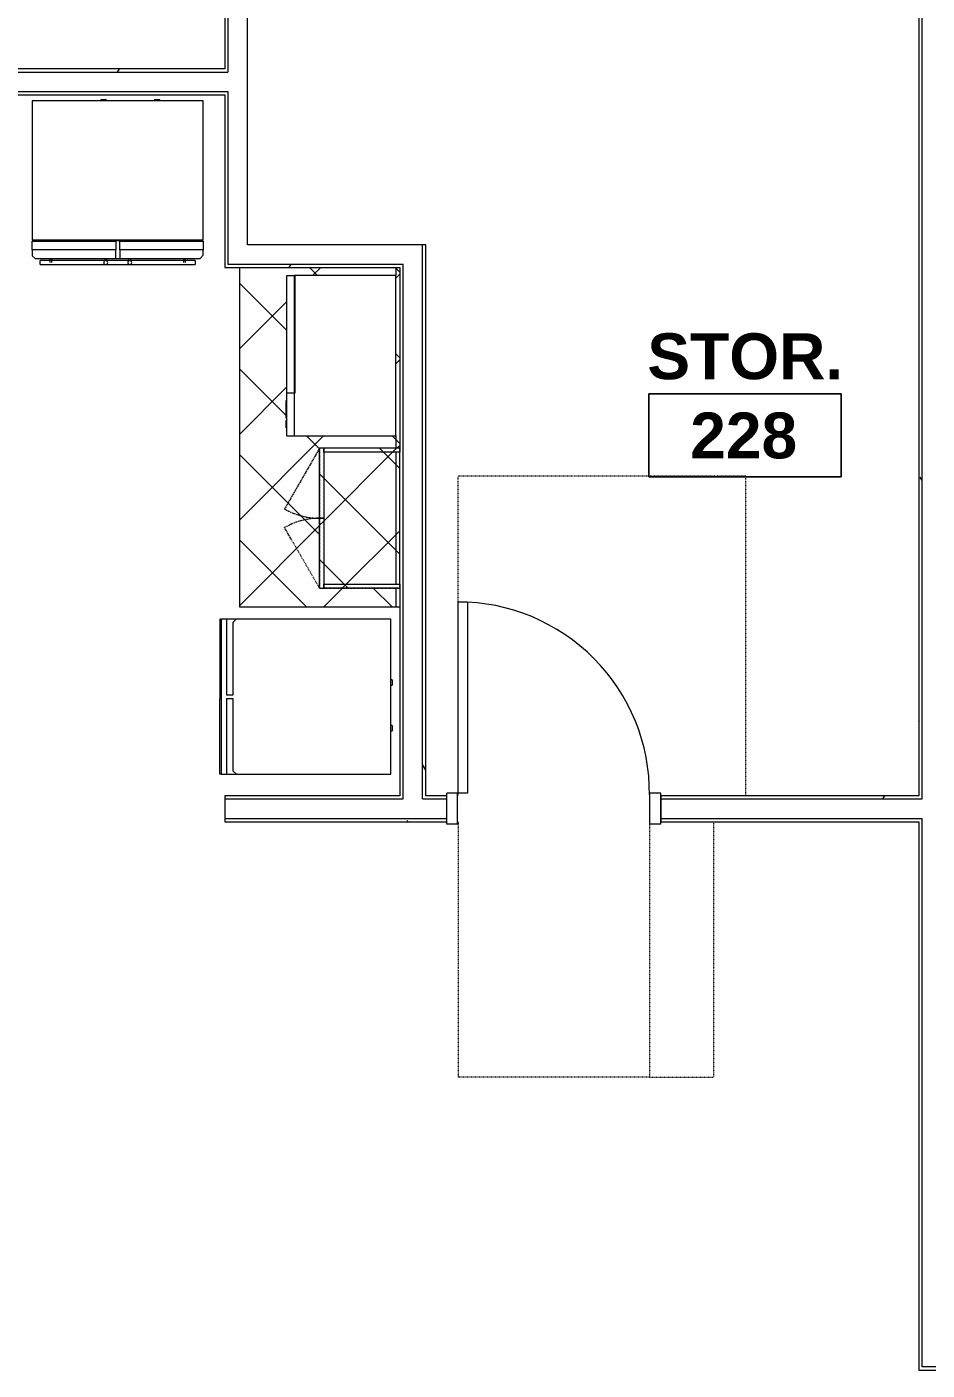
# Model space of a CAD drawing. Header units: inches. Extents: x 25329 to 28023, y 11893 to 13703.
# Drawn here: x 27576.3 to 27744.8, y 12337.5 to 12588.8 of the extents above; entities that cross this region are included whole.
import ezdxf

# ---------------------------------------------------------------- set-up
doc = ezdxf.new("R2010")
doc.units = ezdxf.units.IN
doc.header["$MEASUREMENT"] = 0
doc.linetypes.add('Dash', pattern=[0.25, 0.125, -0.125])
doc.linetypes.add('Hidden', pattern=[0.28125, 0.1875, -0.09375])
for name, color, linetype, lineweight in [('A-AREA-IDEN', 2, 'Continuous', 9), ('A-DOOR', 31, 'Continuous', 13), ('A-DOOR-FRAM', 31, 'Continuous', 20), ('A-GENM', 13, 'Continuous', 13), ('A-WALL', 113, 'Continuous', 13), ('A-WALL-PATT', 111, 'Continuous', 13), ('I-WALL', 2, 'Continuous', 13), ('Q-CASE', 31, 'Continuous', 9), ('Q-CASE-HDLN', 31, 'Dash', 9), ('Q-SPCQ', 91, 'Continuous', 9)]:
    doc.layers.add(name, color=color, linetype=linetype, lineweight=lineweight)
doc.styles.add('Swis721 Lt BT_B', font='', dxfattribs={"height": 8.583975})
doc.styles.get('Swis721 Lt BT_B').set_extended_font_data('Swis721 Lt BT', bold=True)
pattern_1 = [(0, (0, 0), (30.72, 7.68), [1.267, -21.773, 1.267, -21.773, -122.88]), (0, (0, 0), (30.72, 7.68), [-46.08, 1.267, -44.813, 1.267, -21.773, -53.76]), (0, (0, 0), (30.72, 7.68), [-115.2, 1.267, -14.093, 1.267, -37.133]), (120, (11.52, 3.84), (-22.0110751, 22.7643004), [1.267, -21.773, 1.267, -21.773, -122.88]), (120, (11.52, 3.84), (-22.0110751, 22.7643004), [-46.08, 1.267, -44.813, 1.267, -21.773, -53.76]), (120, (11.52, 3.84), (-22.0110751, 22.7643004), [-115.2, 1.267, -14.093, 1.267, -37.133]), (240, (15.36, 19.2), (-8.7089249, -30.4443004), [1.267, -21.773, 1.267, -21.773, -122.88]), (240, (15.36, 19.2), (-8.7089249, -30.4443004), [-46.08, 1.267, -44.813, 1.267, -21.773, -53.76]), (240, (15.36, 19.2), (-8.7089249, -30.4443004), [-115.2, 1.267, -14.093, 1.267, -37.133])]
pattern_2 = [(315, (-12527.529, 27646.1), (8.012227, 8.012227), []), (45, (-12527.529, 27646.1), (-8.012227, 8.012227), [])]
pattern_3 = [(315, (-12481.771, 27648.462), (8.012227, 8.012227), []), (45, (-12481.771, 27648.462), (-8.012227, 8.012227), [])]

# ---------------------------------------------------------------- blocks, each defined once
blk = doc.blocks.new('Single Flush - OTJ_SOLIDFLUSH_ALUM-5256441-FIRST FLOOR CONSTRUCTION')
at = {"layer": 'A-DOOR', "lineweight": 20}
for p, q in [((16.16, -2.88), (17.91, -2.88)), ((16.16, -38.69), (16.16, -2.88)), ((17.91, -2.88), (17.91, -38.69)), ((17.91, -38.69), (16.16, -38.69))]:
    blk.add_line(p, q, dxfattribs=at)
at = {"layer": 'A-DOOR', "lineweight": 9}
blk.add_arc((17.91, -2.88), 35.81, 179.5, 270, dxfattribs=at)
at = {"layer": 'A-DOOR-FRAM'}
for p, q in [((-20, 2.88), (-20, -2.88)), ((-20, 2.88), (-18, 2.88)), ((-18, 2.88), (-18, -2.88)), ((18, 2.88), (18, -2.88)), ((18, 2.88), (20, 2.88)), ((20, 2.88), (20, -2.88)), ((-20, -2.88), (-18, -2.88)), ((18, -2.88), (20, -2.88))]:
    blk.add_line(p, q, dxfattribs=at)
at = {"layer": 'A-GENM', "linetype": 'Dash', "lineweight": 9}
for p, q in [((-17.91, 50.25), (-29.91, 50.25)), ((-29.91, 2.44), (-29.91, 50.25)), ((-17.91, 50.25), (17.91, 50.25)), ((-17.91, 2.44), (-17.91, 50.25)), ((17.91, 2.44), (17.91, 50.25)), ((17.87, 2.44), (17.91, 2.44)), ((-35.91, -2.44), (-35.91, -62.25)), ((17.87, -2.44), (17.91, -2.44)), ((17.91, -2.44), (17.91, -62.25)), ((-35.91, -62.25), (17.91, -62.25))]:
    blk.add_line(p, q, dxfattribs=at)
blk = doc.blocks.new('C-Counter Top - COUNTER - NO BACKSPLASH-5300919-FIRST FLOOR CONSTRUCTION')
at = {"layer": 'Q-CASE'}
h = blk.add_hatch(dxfattribs=at)
h.set_pattern_fill('FP2_4', color=256, style=0, pattern_type=2)
h.set_pattern_definition(pattern_2)
h.paths.add_polyline_path([(-47.26, 30), (-47.26, 0.75), (-43.76, 0.75), (-43.76, 15), (-17.57, 15), (-17.57, 0.75), (-15.26, 0.75), (-15.26, 21.12), (-13.76, 21.12), (-13.76, 21.25), (-12.39, 21.25), (-12.39, 21.12), (-11.95, 21.12), (-11.95, 21.25), (-8.64, 21.25), (-8.64, 21.12), (14.74, 21.12), (14.74, 0.75), (16.26, 0.75), (16.26, 30), (-44.37, 30)], flags=0)
h = blk.add_hatch(dxfattribs=at)
h.set_pattern_fill('FP2_4', color=256, style=0, pattern_type=2)
h.set_pattern_definition(pattern_2)
h.paths.add_polyline_path([(-47.26, 0.75), (-47.26, 0), (-43.76, 0), (-43.76, 0.75)], flags=0)
h.paths.add_polyline_path([(-17.57, 0.53), (-17.57, 0), (16.26, 0), (16.26, 0.75), (-17.57, 0.75)], flags=0)
for p, q in [((16.26, 30), (-47.26, 30)), ((-47.26, 30), (-47.26, 0.75)), ((-43.76, 0.75), (-47.26, 0.75)), ((-47.26, 0.75), (-47.26, 0)), ((-15.26, 0.75), (-17.57, 0.75)), ((16.26, 0.75), (14.74, 0.75))]:
    blk.add_line(p, q, dxfattribs=at)
blk = doc.blocks.new('A-Refrigerator - A-Refrigerator_Freezer-5300670-FIRST FLOOR CONSTRUCTION')
at = {"layer": 'Q-SPCQ'}
for p, q in [((14.5, 13.75), (-14.5, 13.75)), ((-14.5, 13.75), (-14.5, -18)), ((-3.18, 14), (-3.18, 13.75)), ((-3.16, 14), (-3.18, 14)), ((-3.18, 14), (-2.18, 14)), ((-2.18, 14), (-2.2, 14)), ((-2.18, 13.75), (-2.18, 14)), ((5.38, 14), (5.38, 13.75)), ((5.4, 14), (5.38, 14)), ((5.38, 14), (6.38, 14)), ((6.38, 14), (6.36, 14)), ((6.38, 13.75), (6.38, 14)), ((14.5, -18), (14.5, 13.75)), ((-13.96, -15.75), (-14.5, -15.21)), ((-14.5, -15.21), (-14.5, -17)), ((-14.5, -17), (-0.36, -17)), ((-0.36, -15.75), (-13.96, -15.75)), ((-0.36, -17), (-0.36, -15.75)), ((13.89, -15.75), (0.39, -15.75)), ((0.39, -15.75), (0.39, -17)), ((0.39, -17), (14.5, -17)), ((14.5, -15.14), (13.89, -15.75)), ((14.5, -17), (14.5, -15.14)), ((-14.5, -18.19), (-14.5, -18)), ((-14.5, -18), (14.5, -18)), ((-0.36, -18.19), (-14.5, -18.19)), ((-14.5, -18.19), (-14.5, -18.25)), ((-14.5, -18.25), (0.39, -18.25)), ((-0.36, -18), (-0.36, -18.19)), ((-0.36, -18.19), (0.39, -18.19)), ((0.39, -18.25), (0.39, -18)), ((14.5, -18.25), (0.39, -18.25)), ((14.5, -18), (14.5, -18.25))]:
    blk.add_line(p, q, dxfattribs=at)
blk = doc.blocks.new('CW Cupbd Ohead - 23_5_h x 13 7_8_d - 2 Doors - 1 Shelf-5304555-FIRST FLOOR CONSTRUCTION')
at = {"layer": 'Q-CASE'}
h = blk.add_hatch(dxfattribs=at)
h.set_pattern_fill('FP2_8', color=256, style=0, pattern_type=2)
h.set_pattern_definition(pattern_3)
h.paths.add_polyline_path([(2, 17.36), (2, 16.57), (15.09, 16.57), (15.09, 17.36), (2.75, 17.36)], flags=0)
h = blk.add_hatch(dxfattribs=at)
h.set_pattern_fill('FP2_8', color=256, style=0, pattern_type=2)
h.set_pattern_definition(pattern_3)
h.paths.add_polyline_path([(2, 16.57), (2, 2.36), (2.75, 2.36), (2.75, 16.57)], flags=0)
h = blk.add_hatch(dxfattribs=at)
h.set_pattern_fill('FP2_8', color=256, style=0, pattern_type=2)
h.set_pattern_definition(pattern_3)
h.paths.add_polyline_path([(2.75, 3.11), (27.44, 3.11), (27.44, 16.57), (2.75, 16.57), (2.75, 15.38)], flags=0)
h = blk.add_hatch(dxfattribs=at)
h.set_pattern_fill('FP2_8', color=256, style=0, pattern_type=2)
h.set_pattern_definition(pattern_3)
h.paths.add_polyline_path([(15.09, 17.36), (15.09, 16.57), (28.19, 16.57), (28.19, 17.36), (26.14, 17.36)], flags=0)
h = blk.add_hatch(dxfattribs=at)
h.set_pattern_fill('FP2_8', color=256, style=0, pattern_type=2)
h.set_pattern_definition(pattern_3)
h.paths.add_polyline_path([(27.44, 16.57), (27.44, 2.36), (28.19, 2.36), (28.19, 16.57)], flags=0)
h = blk.add_hatch(dxfattribs=at)
h.set_pattern_fill('FP2_8', color=256, style=0, pattern_type=2)
h.set_pattern_definition(pattern_3)
h.paths.add_polyline_path([(2.75, 3.11), (2.75, 2.36), (27.44, 2.36), (27.44, 3.11), (13.77, 3.11)], flags=0)
at = {"layer": 'Q-CASE', "linetype": 'Hidden'}
for p, q in [((2, 17.36), (13.34, 23.91)), ((28.19, 17.36), (16.85, 23.91))]:
    blk.add_line(p, q, dxfattribs=at)
at = {"layer": 'Q-CASE'}
for p, q in [((2, 17.36), (15.09, 17.36)), ((2, 17.36), (2, 16.57)), ((15.09, 16.57), (2, 16.57)), ((2, 16.57), (2.75, 16.57)), ((2, 2.36), (2, 16.57)), ((2.75, 16.57), (2.75, 2.36)), ((15.09, 16.57), (15.09, 17.36)), ((15.09, 17.36), (28.19, 17.36)), ((15.09, 17.36), (15.09, 16.57)), ((28.19, 16.57), (15.09, 16.57)), ((27.44, 16.57), (28.19, 16.57)), ((27.44, 2.36), (27.44, 16.57)), ((28.19, 16.57), (28.19, 17.36)), ((28.19, 2.36), (28.19, 16.57)), ((27.44, 3.11), (2.75, 3.11)), ((2.75, 2.36), (2, 2.36)), ((2.75, 2.36), (27.44, 2.36)), ((28.19, 2.36), (27.44, 2.36))]:
    blk.add_line(p, q, dxfattribs=at)
at = {"layer": 'Q-CASE', "linetype": 'Hidden'}
for centre, start, end in [((2, 17.36), 359.5, 30), ((28.19, 17.36), 150, 180.5)]:
    blk.add_arc(centre, 13.1, start, end, dxfattribs=at)
at = {"layer": 'Q-CASE-HDLN'}
for p, q in [((28.19, 17.36), (2, 17.36)), ((2, 17.36), (2, 2.36)), ((28.19, 2.36), (28.19, 17.36)), ((2, 2.36), (28.19, 2.36))]:
    blk.add_line(p, q, dxfattribs=at)
blk = doc.blocks.new('A-Refrigerator - A-Refrigerator-V10-FIRST FLOOR CONSTRUCTION')
at = {"layer": 'Q-SPCQ'}
for p, q in [((16, 13.75), (-16, 13.75)), ((-16, 13.75), (-16, -12.25)), ((-3.18, 14), (-3.18, 13.75)), ((-3.16, 14), (-3.18, 14)), ((-3.18, 14), (-2.18, 14)), ((-2.18, 14), (-2.2, 14)), ((-2.18, 13.75), (-2.18, 14)), ((6.88, 14), (6.88, 13.75)), ((6.9, 14), (6.88, 14)), ((6.88, 14), (6.95, 14)), ((6.95, 14), (7.88, 14)), ((7.88, 14), (7.86, 14)), ((7.88, 13.75), (7.88, 14)), ((16, -12.25), (16, 13.75)), ((-16, -12.25), (16, -12.25)), ((-0.36, -12.44), (-16, -12.44)), ((-16, -12.44), (-16, -12.5)), ((-16, -12.5), (-0.36, -12.5)), ((-16, -14.13), (-16, -12.5)), ((-0.36, -12.5), (-0.36, -12.44)), ((16, -12.44), (-0.36, -12.44)), ((-0.36, -12.5), (-0.36, -14.13)), ((0.39, -12.5), (16, -12.5)), ((0.39, -14.13), (0.39, -12.5)), ((16, -12.5), (16, -12.44)), ((16, -12.5), (16, -14.13)), ((-0.36, -14.13), (-16, -14.13)), ((-16, -14.13), (-16, -15.21)), ((-0.36, -15.75), (-0.36, -14.13)), ((16, -14.13), (0.39, -14.13)), ((0.39, -14.13), (0.39, -15.75)), ((16, -15.14), (16, -14.13)), ((-16, -15.21), (-15.46, -15.75)), ((-15.46, -15.75), (-0.36, -15.75)), ((-2.41, -16.13), (-14.5, -16.13)), ((-14.5, -16.88), (-14.5, -16.13)), ((-14.5, -16.88), (14.5, -16.88)), ((-12.69, -15.75), (-12.69, -16.13)), ((-12.69, -15.75), (-12.69, -16.5)), ((-12.31, -16.13), (-12.31, -15.75)), ((-12.31, -16.5), (-12.31, -15.75)), ((-2.42, -15.75), (-2.42, -16.17)), ((-2.42, -15.75), (-2.42, -16.17)), ((2.05, -16.13), (-2.05, -16.13)), ((-2.04, -16.17), (-2.04, -15.75)), ((-2.04, -16.17), (-2.04, -15.75)), ((-0.36, -15.75), (0.39, -15.75)), ((0.39, -15.75), (15.39, -15.75)), ((2.04, -15.75), (2.04, -16.17)), ((2.04, -15.75), (2.04, -16.17)), ((14.5, -16.13), (2.41, -16.13)), ((2.42, -16.17), (2.42, -15.75)), ((2.42, -16.17), (2.42, -15.75)), ((12.31, -15.75), (12.31, -16.13)), ((12.31, -15.75), (12.31, -16.5)), ((12.69, -16.13), (12.69, -15.75)), ((12.69, -16.5), (12.69, -15.75)), ((14.5, -16.13), (14.5, -16.88)), ((15.39, -15.75), (16, -15.14))]:
    blk.add_line(p, q, dxfattribs=at)
for centre, start, end in [((-2.25, -16.5), 90, 270), ((-2.25, -16.5), 270, 90), ((2.25, -16.5), 90, 270), ((2.25, -16.5), 270, 90)]:
    blk.add_arc(centre, 0.375, start, end, dxfattribs=at)
blk = doc.blocks.new('A-Microwave - 1000 Watt-2_5CuFt-4748818-FIRST FLOOR CONSTRUCTION')
at = {"layer": 'Q-SPCQ'}
for p, q in [((17.11, -8.38), (-12.89, -8.38)), ((-12.89, -8.38), (-12.89, -27.38)), ((17.11, -27.38), (17.11, -8.38)), ((-12.89, -27.25), (9.11, -27.25)), ((-12.89, -28.75), (-12.89, -27.25)), ((-12.89, -27.38), (17.11, -27.38)), ((9.11, -27.25), (9.11, -28.75)), ((17.11, -28.75), (17.11, -27.38)), ((9.11, -28.75), (-12.89, -28.75)), ((17.11, -28.75), (9.11, -28.75)), ((10.48, -28.75), (10.48, -28.88)), ((11.86, -28.88), (10.48, -28.88)), ((11.86, -28.75), (11.86, -28.88)), ((11.92, -28.88), (11.86, -28.88)), ((11.92, -28.88), (11.92, -28.75)), ((12.42, -28.88), (11.92, -28.88)), ((12.42, -28.75), (12.42, -28.88)), ((13.79, -28.88), (12.42, -28.88)), ((13.79, -28.88), (13.79, -28.75)), ((14.23, -28.75), (14.23, -28.88)), ((15.61, -28.88), (14.23, -28.88)), ((15.61, -28.88), (15.61, -28.75))]:
    blk.add_line(p, q, dxfattribs=at)
blk = doc.blocks.new('Room Tag - Room Name and Number-3379422-FIRST FLOOR CONSTRUCTION')
at = {"layer": 'A-AREA-IDEN'}
for p, q in [((-0.1881, -0.1636), (-0.1881, -0.0018)), ((-0.1881, -0.0018), (0.1869, -0.0018)), ((0.1869, -0.0018), (-0.1881, -0.0018)), ((-0.1881, -0.0018), (-0.1881, -0.1636)), ((0.1869, -0.0018), (0.1869, -0.1636)), ((0.1869, -0.1636), (0.1869, -0.0018)), ((0.1869, -0.1636), (-0.1881, -0.1636)), ((-0.1881, -0.1636), (0.1869, -0.1636))]:
    blk.add_line(p, q, dxfattribs=at)

msp = doc.modelspace()

# ---------------------------------------------------------------- hatches: boundary and pattern name
at = {"layer": 'A-WALL-PATT', "lineweight": 9}
h = msp.add_hatch(dxfattribs=at)
h.set_pattern_fill('FP2_2', color=256, style=0, pattern_type=2)
h.set_pattern_definition(pattern_1)
h.paths.add_polyline_path([(27613.97, 12544.42), (27613.97, 12576.73), (27613.35, 12576.73), (27613.35, 12544.42)], flags=0)
h.paths.add_polyline_path([(27613.52, 12580.36), (27613.97, 12580.36), (27613.97, 12641.98), (27613.35, 12641.98), (27613.35, 12580.36)], flags=0)
h.paths.add_polyline_path([(27613.35, 12645.61), (27613.97, 12645.61), (27613.97, 12670.61), (27613.35, 12670.61), (27613.35, 12649.2)], flags=0)
h = msp.add_hatch(dxfattribs=at)
h.set_pattern_fill('FP2_2', color=256, style=0, pattern_type=2)
h.set_pattern_definition(pattern_1)
h.paths.add_polyline_path([(27743.82, 12337.45), (27743.82, 12440.7), (27743.19, 12440.7), (27743.19, 12337.45), (27743.79, 12337.45)], flags=0)
h.paths.add_polyline_path([(27743.22, 12444.33), (27743.82, 12444.33), (27743.82, 12644.95), (27743.19, 12644.95), (27743.19, 12444.33)], flags=0)
h = msp.add_hatch(dxfattribs=at)
h.set_pattern_fill('FP2_2', color=256, style=0, pattern_type=2)
h.set_pattern_definition(pattern_1)
h.paths.add_polyline_path([(27609.35, 12580.36), (27613.35, 12580.36), (27613.35, 12580.98), (27514.62, 12580.98), (27514.62, 12580.36), (27600.3, 12580.36)], flags=0)
h.paths.add_polyline_path([(27384.86, 12580.36), (27510.99, 12580.36), (27510.99, 12580.98), (27384.86, 12580.98), (27384.86, 12580.84)], flags=0)
h = msp.add_hatch(dxfattribs=at)
h.set_pattern_fill('FP2_2', color=256, style=0, pattern_type=2)
h.set_pattern_definition(pattern_1)
h.paths.add_polyline_path([(27389.11, 12576.11), (27390.74, 12576.11), (27390.74, 12576.73), (27389.11, 12576.73)], flags=0)
h.paths.add_polyline_path([(27600.3, 12576.11), (27613.35, 12576.11), (27613.35, 12576.73), (27394.36, 12576.73), (27394.36, 12576.11), (27577.35, 12576.11)], flags=0)
h = msp.add_hatch(dxfattribs=at)
h.set_pattern_fill('FP2_2', color=256, style=0, pattern_type=2)
h.set_pattern_definition(pattern_1)
h.paths.add_polyline_path([(27650.97, 12444.95), (27650.97, 12548.04), (27650.35, 12548.04), (27650.35, 12444.95)], flags=0)
h = msp.add_hatch(dxfattribs=at)
h.set_pattern_fill('FP2_2', color=256, style=0, pattern_type=2)
h.set_pattern_definition(pattern_1)
h.paths.add_polyline_path([(27613.97, 12543.79), (27646.1, 12543.79), (27646.1, 12544.42), (27613.35, 12544.42), (27613.35, 12543.79)], flags=0)
h = msp.add_hatch(dxfattribs=at)
h.set_pattern_fill('FP2_2', color=256, style=0, pattern_type=2)
h.set_pattern_definition(pattern_1)
h.paths.add_polyline_path([(27654.91, 12444.33), (27654.91, 12444.95), (27650.35, 12444.95), (27650.35, 12444.33), (27650.97, 12444.33)], flags=0)
h.paths.add_polyline_path([(27743.19, 12444.33), (27743.19, 12444.95), (27694.91, 12444.95), (27694.91, 12444.33)], flags=0)
h.paths.add_polyline_path([(27646.1, 12444.33), (27646.72, 12444.33), (27646.72, 12444.95), (27613.35, 12444.95), (27613.35, 12444.33)], flags=0)
h = msp.add_hatch(dxfattribs=at)
h.set_pattern_fill('FP2_2', color=256, style=0, pattern_type=2)
h.set_pattern_definition(pattern_1)
h.paths.add_polyline_path([(27743.19, 12440.08), (27743.19, 12440.7), (27694.91, 12440.7), (27694.91, 12440.08)], flags=0)
h.paths.add_polyline_path([(27654.91, 12440.08), (27654.91, 12440.7), (27613.35, 12440.7), (27613.35, 12440.08), (27650.35, 12440.08)], flags=0)

# ---------------------------------------------------------------- linework, layer by layer
at = {"layer": 'A-WALL'}
for p, q in [((27743.82, 12444.33), (27743.82, 12645.58)), ((27613.97, 12641.98), (27613.97, 12580.36)), ((27514.62, 12580.36), (27613.97, 12580.36)), ((27394.36, 12576.73), (27613.97, 12576.73)), ((27613.97, 12576.73), (27613.97, 12544.42)), ((27650.35, 12444.33), (27650.35, 12548.04)), ((27613.97, 12544.42), (27646.72, 12544.42)), ((27646.72, 12444.33), (27646.72, 12544.42)), ((27613.35, 12444.33), (27646.72, 12444.33)), ((27650.35, 12444.33), (27654.91, 12444.33)), ((27694.91, 12444.33), (27743.82, 12444.33)), ((27613.35, 12440.7), (27654.91, 12440.7)), ((27694.91, 12440.7), (27743.82, 12440.7)), ((27743.82, 12338.08), (27743.82, 12440.7)), ((27830.91, 12338.08), (27743.82, 12338.08))]:
    msp.add_line(p, q, dxfattribs=at)
at = {"layer": 'I-WALL'}
for p, q in [((27617.6, 12548.04), (27617.6, 12644.95)), ((27743.19, 12644.95), (27743.19, 12444.95)), ((27613.35, 12641.36), (27613.35, 12580.98)), ((27613.35, 12580.98), (27515.24, 12580.98)), ((27394.99, 12576.11), (27613.35, 12576.11)), ((27613.35, 12576.11), (27613.35, 12543.79)), ((27650.97, 12548.04), (27617.6, 12548.04)), ((27650.97, 12444.95), (27650.97, 12548.04)), ((27613.35, 12543.79), (27646.1, 12543.79)), ((27646.1, 12543.79), (27646.1, 12509.96)), ((27646.1, 12483.77), (27646.1, 12444.95)), ((27646.1, 12444.95), (27613.35, 12444.95)), ((27613.35, 12444.95), (27613.35, 12440.08)), ((27654.91, 12444.95), (27650.97, 12444.95)), ((27654.91, 12440.08), (27654.91, 12444.95)), ((27743.19, 12444.95), (27694.91, 12444.95)), ((27694.91, 12444.95), (27694.91, 12440.08)), ((27613.35, 12440.08), (27654.91, 12440.08)), ((27694.91, 12440.08), (27743.19, 12440.08)), ((27743.19, 12440.08), (27743.19, 12337.45)), ((27743.19, 12337.45), (27830.91, 12337.45))]:
    msp.add_line(p, q, dxfattribs=at)

# ---------------------------------------------------------------- block references
at = {"layer": 'A-AREA-IDEN', "xscale": 95.99999999999994, "yscale": 95.99999999999994, "zscale": 95.99999999999994}
msp.add_blockref('Room Tag - Room Name and Number-3379422-FIRST FLOOR CONSTRUCTION', (27710.72, 12520.34), dxfattribs=at)
at = {"layer": 'A-DOOR', "rotation": 180}
msp.add_blockref('Single Flush - OTJ_SOLIDFLUSH_ALUM-5256441-FIRST FLOOR CONSTRUCTION', (27674.91, 12442.52), dxfattribs=at)
at = {"layer": 'Q-CASE'}
for name, p, rotation in [('C-Counter Top - COUNTER - NO BACKSPLASH-5300919-FIRST FLOOR CONSTRUCTION', (27646.1, 12527.53), 90.00000000000001), ('CW Cupbd Ohead - 23_5_h x 13 7_8_d - 2 Doors - 1 Shelf-5304555-FIRST FLOOR CONSTRUCTION', (27648.46, 12481.77), 90)]:
    msp.add_blockref(name, p, dxfattribs=dict(at, rotation=rotation))
at = {"layer": 'Q-SPCQ'}
msp.add_blockref('A-Refrigerator - A-Refrigerator-V10-FIRST FLOOR CONSTRUCTION', (27593.35, 12561.21), dxfattribs=at)
at = {"layer": 'Q-SPCQ', "rotation": 270}
for name, p in [('A-Microwave - 1000 Watt-2_5CuFt-4748818-FIRST FLOOR CONSTRUCTION', (27653.73, 12529.37)), ('A-Refrigerator - A-Refrigerator_Freezer-5300670-FIRST FLOOR CONSTRUCTION', (27630.68, 12463.45))]:
    msp.add_blockref(name, p, dxfattribs=at)

# ---------------------------------------------------------------- texts
at = {"layer": 'A-AREA-IDEN', "char_height": 8.584, "attachment_point": 2, "line_spacing_factor": 0.998538, "style": 'Swis721 Lt BT_B'}
for s, insert, width in [('STOR.', (27710.73, 12531.47), 40.5), ('228', (27710.44, 12516.65), 23.004)]:
    msp.add_mtext(s, dxfattribs=dict(at, insert=insert, width=width))

doc.saveas('drawing.dxf')
